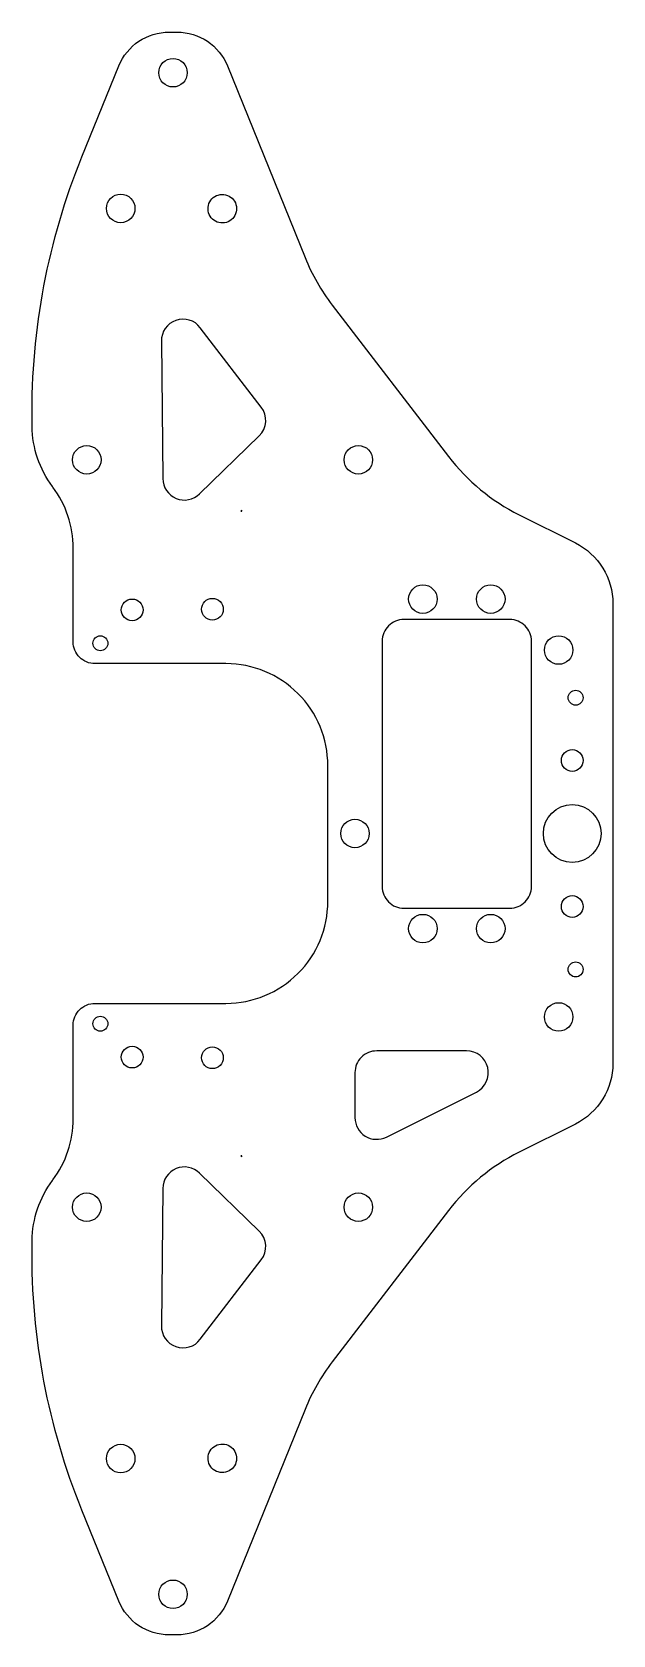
# Model space of a CAD drawing. Header units: millimetres. Extents: x 114 to 200, y -118 to 118.
import ezdxf

# ---------------------------------------------------------------- set-up
doc = ezdxf.new("R2010")
doc.units = ezdxf.units.MM
doc.layers.get('0').update_dxf_attribs({"linetype": 'CONTINUOUS'})

msp = doc.modelspace()

# ---------------------------------------------------------------- linework, layer by layer
for points in [[(121.77, -99.58, -0.099248), (114.44, -60.96), (114.45, -59.91, -0.159656), (117.45, -51.07), (117.5, -51, 0.162278), (120.5, -42), (120.5, -28.2, -0.414214), (123.7, -25), (143, -25, 0.414214), (158, -10), (158, 10, 0.414214), (143, 25), (123.7, 25, -0.414214), (120.5, 28.2), (120.5, 42, 0.162278), (117.5, 51), (117.45, 51.07, -0.159656), (114.45, 59.91), (114.44, 60.96, -0.099248), (121.77, 99.58), (127.21, 112.97, -0.305948), (134.64, 117.96), (135.21, 117.96), (135.79, 117.96, -0.305948), (143.22, 112.97), (154.65, 84.77, 0.067658), (158.66, 77.76), (175.8, 55.47, 0.113448), (186.17, 46.92), (194.47, 42.76, -0.284079), (200, 33.82), (200, -33.82, -0.284079), (194.47, -42.76), (186.17, -46.92, 0.113448), (175.8, -55.47), (158.66, -77.76, 0.067658), (154.65, -84.77), (143.22, -112.97, -0.305948), (135.79, -117.96), (135.21, -117.96), (134.64, -117.96, -0.305948), (127.21, -112.97)], [(144.09, 93.29, -1.000986), (140.83, 90.64, -1.000986)], [(148.2, 62.77), (139.22, 74.45, 0.720165), (133.48, 72.47), (133.69, 52.25, 0.659819), (139.12, 49.99), (147.89, 58.53, 0.38031)], [(166, 28.3), (166, -7.8, 0.414214), (169.2, -11), (184.8, -11, 0.414214), (188, -7.8), (188, 28.3, 0.414214), (184.8, 31.5), (169.2, 31.5, 0.414214)], [(162, -35.2), (162, -41.82, 0.557537), (166.63, -44.68), (179.88, -38.06, 0.791418), (178.44, -32), (165.2, -32, 0.414214)], [(147.89, -58.53), (139.12, -49.99, 0.659819), (133.69, -52.25), (133.48, -72.47, 0.720165), (139.22, -74.45), (148.2, -62.77, 0.38031)], [(144.09, -93.29, -1.000986), (140.83, -90.64, -1.000986)]]:
    msp.add_lwpolyline(points, format="xyb", close=True)
for points in [[(145.19, 47.42), (145.36, 47.43), (145.35, 47.58)], [(145.36, -47.43), (145.19, -47.42), (145.35, -47.58)]]:
    msp.add_lwpolyline(points, close=True)
for centre, radius in [((135.2, 111.98), 2.1), ((127.5, 92), 2.1), ((122.5, 55), 2.1), ((162.5, 55), 2.1), ((172, 34.5), 2.1), ((182, 34.5), 2.1), ((129.18, 32.91), 1.6), ((141, 33), 1.6), ((124.5, 28), 1.1), ((192, 27), 2.1), ((194.5, 19.99), 1.1), ((194, 10.75), 1.6), ((194, 0), 4.25), ((162, 0), 2.1), ((194, -10.75), 1.6), ((172, -14), 2.1), ((182, -14), 2.1), ((194.5, -20.01), 1.1), ((192, -27), 2.1), ((124.5, -28), 1.1), ((129.18, -32.91), 1.6), ((141, -33), 1.6), ((122.5, -55), 2.1), ((162.5, -55), 2.1), ((127.5, -92), 2.1), ((135.2, -111.98), 2.1)]:
    msp.add_circle(centre, radius)

doc.saveas('drawing.dxf')
